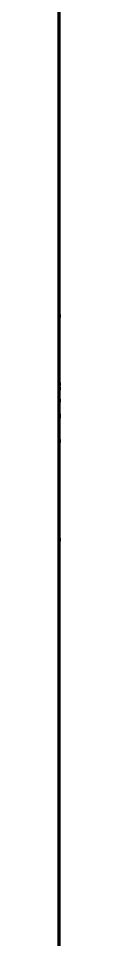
# Model space of a CAD drawing. Header units: inches. Extents: x -2983 to 7024, y 422 to 5529.
# Drawn here: x 5314.2 to 5314.4, y 2478.1 to 2595.9 of the extents above; entities that cross this region are included whole.
import ezdxf

# ---------------------------------------------------------------- set-up
doc = ezdxf.new("R2010")
doc.units = ezdxf.units.IN

msp = doc.modelspace()

# ---------------------------------------------------------------- linework, layer by layer
at = {"linetype": 'Continuous', "lineweight": 70}
for p, q in [((5314.23, 2287.89), (5314.23, 3935.89)), ((5314.41, 2557.82), (5314.23, 2557.82)), ((5314.41, 2549.12), (5314.23, 2549.12)), ((5314.23, 2549.12), (5314.33, 2549.12)), ((5314.23, 2549.08), (5314.33, 2549.08)), ((5314.23, 2549.08), (5314.33, 2549.08)), ((5314.23, 2549.08), (5314.33, 2549.08)), ((5314.41, 2549.08), (5314.23, 2549.08)), ((5314.41, 2549.08), (5314.33, 2549.08)), ((5314.33, 2548.59), (5314.41, 2548.59)), ((5314.41, 2547.01), (5314.33, 2547.01)), ((5314.41, 2547), (5314.33, 2547)), ((5314.41, 2544.94), (5314.23, 2544.94)), ((5314.41, 2545.11), (5314.33, 2545.11)), ((5314.33, 2544.98), (5314.41, 2544.98)), ((5314.33, 2541.89), (5314.41, 2541.89)), ((5314.23, 2540.15), (5314.33, 2540.15)), ((5314.23, 2540.14), (5314.33, 2540.14)), ((5314.23, 2539.99), (5314.33, 2539.99)), ((5314.23, 2529.29), (5314.41, 2529.29))]:
    msp.add_line(p, q, dxfattribs=at)

doc.saveas('drawing.dxf')
